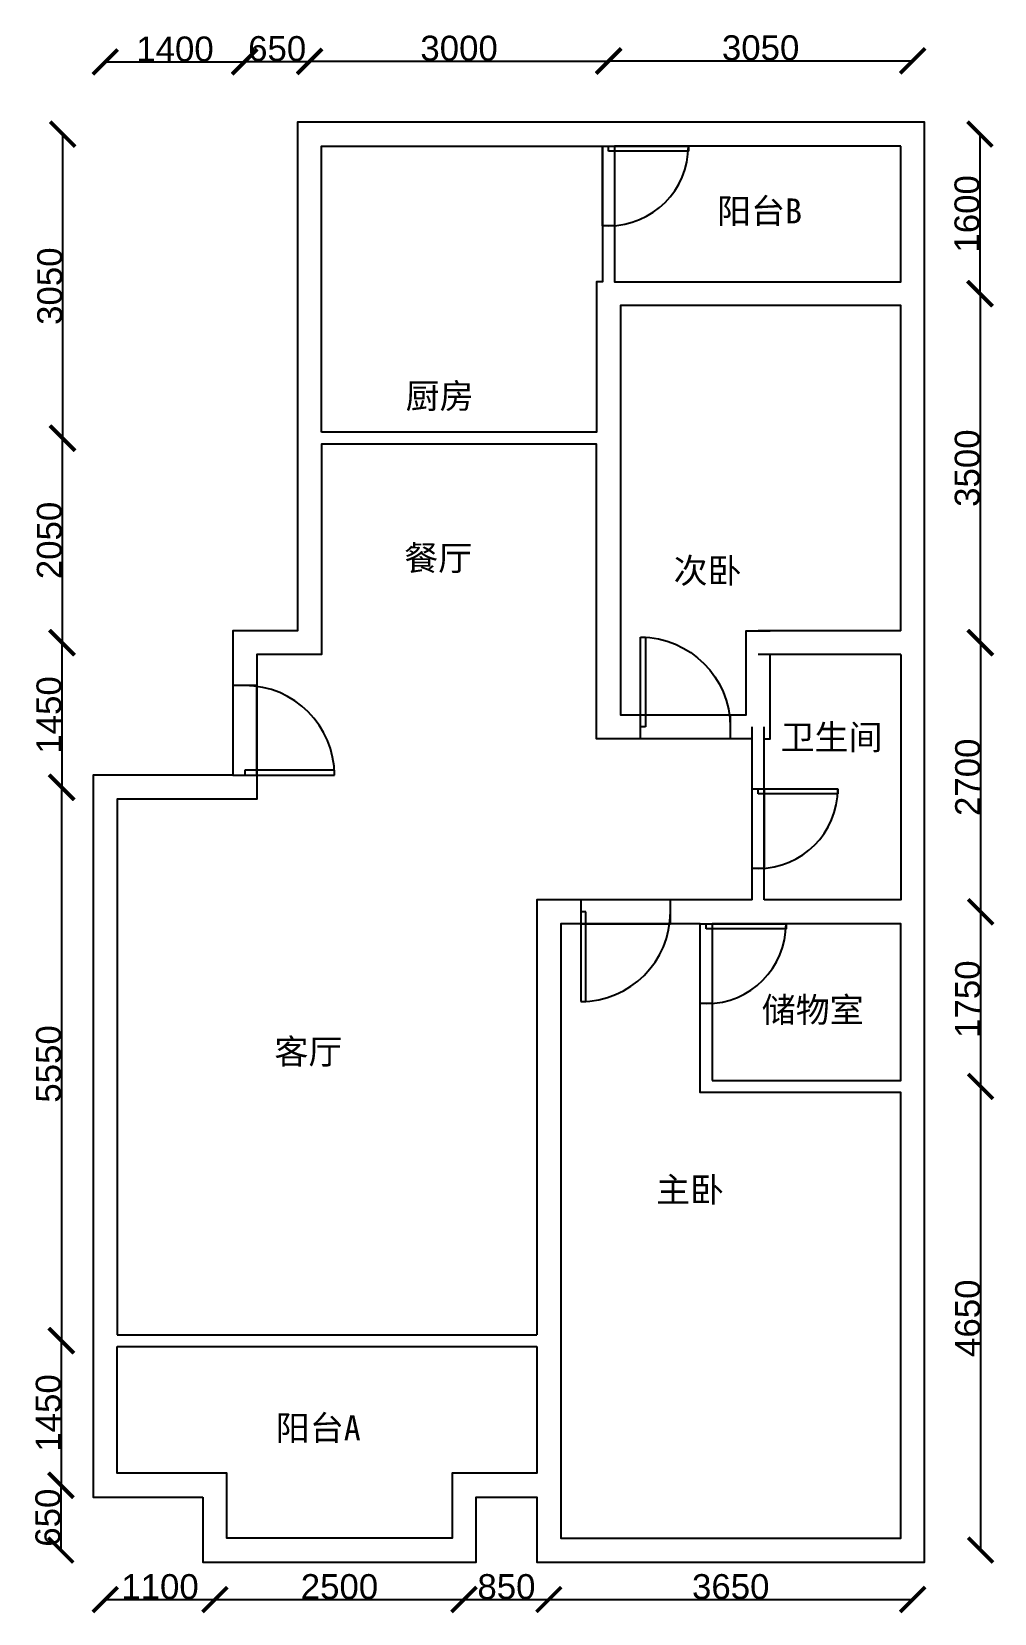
# Model space of a CAD drawing. Header units: millimetres. Extents: x -17843 to 96660, y -635 to 15967.
# Drawn here: x -17843 to -8185, y -635 to 15228 of the extents above; entities that cross this region are included whole.
import ezdxf

# ---------------------------------------------------------------- set-up
doc = ezdxf.new("R2010")
doc.units = ezdxf.units.MM
doc.header["$LTSCALE"] = 50
for name, color, linetype in [('建筑120', 7, 'Continuous'), ('建筑240', 7, 'Continuous'), ('标注', 7, 'Continuous'), ('门', 7, 'Continuous')]:
    doc.layers.add(name, color=color, linetype=linetype)
doc.styles.get("Standard").update_dxf_attribs({"font": 'arial.ttf'})
doc.dimstyles.new('ISO-25', dxfattribs={"dimtxt": 2.5, "dimasz": 250, "dimexe": 1.25, "dimexo": 0.625, "dimtad": 1, "dimtxsty": 'Standard', "dimblk": 'ARCHTICK', "dimcen": 2.5, "dimadec": 0, "dimazin": 0, "dimtfac": 1, "dimtmove": 0, "dimatfit": 3, "dimfxl": 1, "dimarcsym": 0})

# ---------------------------------------------------------------- blocks, each defined once
blk = doc.blocks.new('_ArchTick')
at = {"color": 0, "linetype": 'ByBlock', "const_width": 0.15}
blk.add_lwpolyline([(-0.5, -0.5), (0.5, 0.5)], dxfattribs=at)
blk = doc.blocks.new('*D33')
at = {"layer": 'Defpoints', "color": 0, "lineweight": 100, "transparency": 16777216}
for p in [(-17532, 14200), (-17532, 11150), (-17532, 11150)]:
    blk.add_point(p, dxfattribs=at)
at = {"layer": '标注', "color": 0, "lineweight": -2, "transparency": 16777216}
for p, q in [((-17532, 14200), (-17532, 11150)), ((-17531, 14200), (-17531, 14200)), ((-17531, 11150), (-17531, 11150))]:
    blk.add_line(p, q, dxfattribs=at)
at = {"layer": '标注', "color": 0, "lineweight": -2, "transparency": 16777216, "xscale": 250, "yscale": 250, "zscale": 250}
for p, rotation in [((-17532, 14200), 90), ((-17532, 11150), 270)]:
    blk.add_blockref('_ArchTick', p, dxfattribs=dict(at, rotation=rotation))
at = {"layer": '标注', "color": 0, "transparency": 16777216, "insert": (-17660, 12675), "char_height": 250, "attachment_point": 5, "rotation": 90}
blk.add_mtext('3050', dxfattribs=at)
blk = doc.blocks.new('*D34')
at = {"layer": 'Defpoints', "color": 0, "lineweight": 100, "transparency": 16777216}
for p in [(-17532, 11150), (-17536, 9100), (-17536, 9100)]:
    blk.add_point(p, dxfattribs=at)
at = {"layer": '标注', "color": 0, "lineweight": -2, "transparency": 16777216}
for p, q in [((-17533, 11150), (-17537, 11150)), ((-17536, 11150), (-17536, 9100)), ((-17536, 9100), (-17537, 9100))]:
    blk.add_line(p, q, dxfattribs=at)
at = {"layer": '标注', "color": 0, "lineweight": -2, "transparency": 16777216, "xscale": 250, "yscale": 250, "zscale": 250}
for p, rotation in [((-17536, 11150), 90), ((-17536, 9100), 270)]:
    blk.add_blockref('_ArchTick', p, dxfattribs=dict(at, rotation=rotation))
at = {"layer": '标注', "color": 0, "transparency": 16777216, "insert": (-17664, 10125), "char_height": 250, "attachment_point": 5, "rotation": 90}
blk.add_mtext('2050', dxfattribs=at)
blk = doc.blocks.new('*D35')
at = {"layer": 'Defpoints', "color": 0, "lineweight": 100, "transparency": 16777216}
for p in [(-17536, 9100), (-17543, 7650), (-17540, 7650)]:
    blk.add_point(p, dxfattribs=at)
at = {"layer": '标注', "color": 0, "lineweight": -2, "transparency": 16777216}
for p, q in [((-17536, 9100), (-17541, 9100)), ((-17540, 9100), (-17540, 7650)), ((-17543, 7650), (-17538, 7650))]:
    blk.add_line(p, q, dxfattribs=at)
at = {"layer": '标注', "color": 0, "lineweight": -2, "transparency": 16777216, "xscale": 250, "yscale": 250, "zscale": 250}
for p, rotation in [((-17540, 9100), 90), ((-17540, 7650), 270)]:
    blk.add_blockref('_ArchTick', p, dxfattribs=dict(at, rotation=rotation))
at = {"layer": '标注', "color": 0, "transparency": 16777216, "insert": (-17668, 8375), "char_height": 250, "attachment_point": 5, "rotation": 90}
blk.add_mtext('1450', dxfattribs=at)
blk = doc.blocks.new('*D36')
at = {"layer": 'Defpoints', "color": 0, "lineweight": 100, "transparency": 16777216}
for p in [(-17543, 7650), (-17543, 2100), (-17543, 2100)]:
    blk.add_point(p, dxfattribs=at)
at = {"layer": '标注', "color": 0, "lineweight": -2, "transparency": 16777216}
for p, q in [((-17544, 7650), (-17545, 7650)), ((-17543, 7650), (-17543, 2100)), ((-17544, 2100), (-17545, 2100))]:
    blk.add_line(p, q, dxfattribs=at)
at = {"layer": '标注', "color": 0, "lineweight": -2, "transparency": 16777216, "xscale": 250, "yscale": 250, "zscale": 250}
for p, rotation in [((-17543, 7650), 90), ((-17543, 2100), 270)]:
    blk.add_blockref('_ArchTick', p, dxfattribs=dict(at, rotation=rotation))
at = {"layer": '标注', "color": 0, "transparency": 16777216, "insert": (-17672, 4875), "char_height": 250, "attachment_point": 5, "rotation": 90}
blk.add_mtext('5550', dxfattribs=at)
blk = doc.blocks.new('*D37')
at = {"layer": 'Defpoints', "color": 0, "lineweight": 100, "transparency": 16777216}
for p in [(-17547, 2100), (-17547, 650), (-17547, 650)]:
    blk.add_point(p, dxfattribs=at)
at = {"layer": '标注', "color": 0, "lineweight": -2, "transparency": 16777216}
for p, q in [((-17548, 2100), (-17548, 2100)), ((-17547, 2100), (-17547, 650)), ((-17548, 650), (-17548, 650))]:
    blk.add_line(p, q, dxfattribs=at)
at = {"layer": '标注', "color": 0, "lineweight": -2, "transparency": 16777216, "xscale": 250, "yscale": 250, "zscale": 250}
for p, rotation in [((-17547, 2100), 90), ((-17547, 650), 270)]:
    blk.add_blockref('_ArchTick', p, dxfattribs=dict(at, rotation=rotation))
at = {"layer": '标注', "color": 0, "transparency": 16777216, "insert": (-17675, 1375), "char_height": 250, "attachment_point": 5, "rotation": 90}
blk.add_mtext('1450', dxfattribs=at)
blk = doc.blocks.new('*D38')
at = {"layer": 'Defpoints', "color": 0, "lineweight": 100, "transparency": 16777216}
for p in [(-17551, 650), (-17551, 0), (-17551, 0)]:
    blk.add_point(p, dxfattribs=at)
at = {"layer": '标注', "color": 0, "lineweight": -2, "transparency": 16777216}
for p, q in [((-17551, 650), (-17552, 650)), ((-17551, 650), (-17551, 0)), ((-17551, 0), (-17552, 0))]:
    blk.add_line(p, q, dxfattribs=at)
at = {"layer": '标注', "color": 0, "lineweight": -2, "transparency": 16777216, "xscale": 250, "yscale": 250, "zscale": 250}
for p, rotation in [((-17551, 650), 90), ((-17551, 0), 270)]:
    blk.add_blockref('_ArchTick', p, dxfattribs=dict(at, rotation=rotation))
at = {"layer": '标注', "color": 0, "transparency": 16777216, "insert": (-17679, 325), "char_height": 250, "attachment_point": 5, "rotation": 90}
blk.add_mtext('650', dxfattribs=at)
blk = doc.blocks.new('*D39')
at = {"layer": 'Defpoints', "color": 0, "lineweight": 100, "transparency": 16777216}
for p in [(-17105, 14924), (-15705, 14924), (-15705, 14924)]:
    blk.add_point(p, dxfattribs=at)
at = {"layer": '标注', "color": 0, "lineweight": -2, "transparency": 16777216}
for p, q in [((-17105, 14925), (-17105, 14925)), ((-17105, 14924), (-15705, 14924)), ((-15705, 14925), (-15705, 14925))]:
    blk.add_line(p, q, dxfattribs=at)
at = {"layer": '标注', "color": 0, "lineweight": -2, "transparency": 16777216, "xscale": 250, "yscale": 250, "zscale": 250, "rotation": 180}
blk.add_blockref('_ArchTick', (-17105, 14924), dxfattribs=at)
at = {"layer": '标注', "color": 0, "lineweight": -2, "transparency": 16777216, "xscale": 250, "yscale": 250, "zscale": 250}
blk.add_blockref('_ArchTick', (-15705, 14924), dxfattribs=at)
at = {"layer": '标注', "color": 0, "transparency": 16777216, "insert": (-16405, 15052), "char_height": 250, "attachment_point": 5}
blk.add_mtext('1400', dxfattribs=at)
blk = doc.blocks.new('*D40')
at = {"layer": 'Defpoints', "color": 0, "lineweight": 100, "transparency": 16777216}
for p in [(-15705, 14928), (-15055, 14928), (-15055, 14928)]:
    blk.add_point(p, dxfattribs=at)
at = {"layer": '标注', "color": 0, "lineweight": -2, "transparency": 16777216}
for p, q in [((-15705, 14928), (-15705, 14929)), ((-15705, 14928), (-15055, 14928)), ((-15055, 14928), (-15055, 14929))]:
    blk.add_line(p, q, dxfattribs=at)
at = {"layer": '标注', "color": 0, "lineweight": -2, "transparency": 16777216, "xscale": 250, "yscale": 250, "zscale": 250, "rotation": 180}
blk.add_blockref('_ArchTick', (-15705, 14928), dxfattribs=at)
at = {"layer": '标注', "color": 0, "lineweight": -2, "transparency": 16777216, "xscale": 250, "yscale": 250, "zscale": 250}
blk.add_blockref('_ArchTick', (-15055, 14928), dxfattribs=at)
at = {"layer": '标注', "color": 0, "transparency": 16777216, "insert": (-15380, 15056), "char_height": 250, "attachment_point": 5}
blk.add_mtext('650', dxfattribs=at)
blk = doc.blocks.new('*D41')
at = {"layer": 'Defpoints', "color": 0, "lineweight": 100, "transparency": 16777216}
for p in [(-15055, 14933), (-12055, 14931), (-12055, 14931)]:
    blk.add_point(p, dxfattribs=at)
at = {"layer": '标注', "color": 0, "lineweight": -2, "transparency": 16777216}
for p, q in [((-15055, 14932), (-15055, 14930)), ((-15055, 14931), (-12055, 14931)), ((-12055, 14932), (-12055, 14933))]:
    blk.add_line(p, q, dxfattribs=at)
at = {"layer": '标注', "color": 0, "lineweight": -2, "transparency": 16777216, "xscale": 250, "yscale": 250, "zscale": 250, "rotation": 180}
blk.add_blockref('_ArchTick', (-15055, 14931), dxfattribs=at)
at = {"layer": '标注', "color": 0, "lineweight": -2, "transparency": 16777216, "xscale": 250, "yscale": 250, "zscale": 250}
blk.add_blockref('_ArchTick', (-12055, 14931), dxfattribs=at)
at = {"layer": '标注', "color": 0, "transparency": 16777216, "insert": (-13555, 15060), "char_height": 250, "attachment_point": 5}
blk.add_mtext('3000', dxfattribs=at)
blk = doc.blocks.new('*D42')
at = {"layer": 'Defpoints', "color": 0, "lineweight": 100, "transparency": 16777216}
for p in [(-12055, 14935), (-9005, 14935), (-9005, 14935)]:
    blk.add_point(p, dxfattribs=at)
at = {"layer": '标注', "color": 0, "lineweight": -2, "transparency": 16777216}
for p, q in [((-12055, 14936), (-12055, 14936)), ((-12055, 14935), (-9005, 14935)), ((-9005, 14936), (-9005, 14936))]:
    blk.add_line(p, q, dxfattribs=at)
at = {"layer": '标注', "color": 0, "lineweight": -2, "transparency": 16777216, "xscale": 250, "yscale": 250, "zscale": 250, "rotation": 180}
blk.add_blockref('_ArchTick', (-12055, 14935), dxfattribs=at)
at = {"layer": '标注', "color": 0, "lineweight": -2, "transparency": 16777216, "xscale": 250, "yscale": 250, "zscale": 250}
blk.add_blockref('_ArchTick', (-9005, 14935), dxfattribs=at)
at = {"layer": '标注', "color": 0, "transparency": 16777216, "insert": (-10530, 15064), "char_height": 250, "attachment_point": 5}
blk.add_mtext('3050', dxfattribs=at)
blk = doc.blocks.new('*D43')
at = {"layer": 'Defpoints', "color": 0, "lineweight": 100, "transparency": 16777216}
for p in [(-8331, 14200), (-8331, 12600), (-8331, 12600)]:
    blk.add_point(p, dxfattribs=at)
at = {"layer": '标注', "color": 0, "lineweight": -2, "transparency": 16777216}
for p, q in [((-8331, 14200), (-8331, 12600)), ((-8330, 14200), (-8330, 14200)), ((-8330, 12600), (-8330, 12600))]:
    blk.add_line(p, q, dxfattribs=at)
at = {"layer": '标注', "color": 0, "lineweight": -2, "transparency": 16777216, "xscale": 250, "yscale": 250, "zscale": 250}
for p, rotation in [((-8331, 14200), 90), ((-8331, 12600), 270)]:
    blk.add_blockref('_ArchTick', p, dxfattribs=dict(at, rotation=rotation))
at = {"layer": '标注', "color": 0, "transparency": 16777216, "insert": (-8459, 13400), "char_height": 250, "attachment_point": 5, "rotation": 90}
blk.add_mtext('1600', dxfattribs=at)
blk = doc.blocks.new('*D44')
at = {"layer": 'Defpoints', "color": 0, "lineweight": 100, "transparency": 16777216}
for p in [(-8331, 12600), (-8327, 9100), (-8327, 9100)]:
    blk.add_point(p, dxfattribs=at)
at = {"layer": '标注', "color": 0, "lineweight": -2, "transparency": 16777216}
for p, q in [((-8330, 12600), (-8326, 12600)), ((-8327, 12600), (-8327, 9100)), ((-8327, 9100), (-8326, 9100))]:
    blk.add_line(p, q, dxfattribs=at)
at = {"layer": '标注', "color": 0, "lineweight": -2, "transparency": 16777216, "xscale": 250, "yscale": 250, "zscale": 250}
for p, rotation in [((-8327, 12600), 90), ((-8327, 9100), 270)]:
    blk.add_blockref('_ArchTick', p, dxfattribs=dict(at, rotation=rotation))
at = {"layer": '标注', "color": 0, "transparency": 16777216, "insert": (-8456, 10850), "char_height": 250, "attachment_point": 5, "rotation": 90}
blk.add_mtext('3500', dxfattribs=at)
blk = doc.blocks.new('*D45')
at = {"layer": 'Defpoints', "color": 0, "lineweight": 100, "transparency": 16777216}
for p in [(-8323, 9100), (-8323, 6400), (-8323, 6400)]:
    blk.add_point(p, dxfattribs=at)
at = {"layer": '标注', "color": 0, "lineweight": -2, "transparency": 16777216}
for p, q in [((-8323, 9100), (-8322, 9100)), ((-8323, 9100), (-8323, 6400)), ((-8323, 6400), (-8322, 6400))]:
    blk.add_line(p, q, dxfattribs=at)
at = {"layer": '标注', "color": 0, "lineweight": -2, "transparency": 16777216, "xscale": 250, "yscale": 250, "zscale": 250}
for p, rotation in [((-8323, 9100), 90), ((-8323, 6400), 270)]:
    blk.add_blockref('_ArchTick', p, dxfattribs=dict(at, rotation=rotation))
at = {"layer": '标注', "color": 0, "transparency": 16777216, "insert": (-8452, 7750), "char_height": 250, "attachment_point": 5, "rotation": 90}
blk.add_mtext('2700', dxfattribs=at)
blk = doc.blocks.new('*D46')
at = {"layer": 'Defpoints', "color": 0, "lineweight": 100, "transparency": 16777216}
for p in [(-8323, 6400), (-8323, 4650), (-8323, 4650)]:
    blk.add_point(p, dxfattribs=at)
at = {"layer": '标注', "color": 0, "lineweight": -2, "transparency": 16777216}
for p, q in [((-8323, 6400), (-8322, 6400)), ((-8323, 6400), (-8323, 4650)), ((-8323, 4650), (-8322, 4650))]:
    blk.add_line(p, q, dxfattribs=at)
at = {"layer": '标注', "color": 0, "lineweight": -2, "transparency": 16777216, "xscale": 250, "yscale": 250, "zscale": 250}
for p, rotation in [((-8323, 6400), 90), ((-8323, 4650), 270)]:
    blk.add_blockref('_ArchTick', p, dxfattribs=dict(at, rotation=rotation))
at = {"layer": '标注', "color": 0, "transparency": 16777216, "insert": (-8452, 5525), "char_height": 250, "attachment_point": 5, "rotation": 90}
blk.add_mtext('1750', dxfattribs=at)
blk = doc.blocks.new('*D47')
at = {"layer": 'Defpoints', "color": 0, "lineweight": 100, "transparency": 16777216}
for p in [(-8323, 4650), (-8323, 0), (-8323, 0)]:
    blk.add_point(p, dxfattribs=at)
at = {"layer": '标注', "color": 0, "lineweight": -2, "transparency": 16777216}
for p, q in [((-8323, 4650), (-8322, 4650)), ((-8323, 4650), (-8323, 0)), ((-8323, 0), (-8322, 0))]:
    blk.add_line(p, q, dxfattribs=at)
at = {"layer": '标注', "color": 0, "lineweight": -2, "transparency": 16777216, "xscale": 250, "yscale": 250, "zscale": 250}
for p, rotation in [((-8323, 4650), 90), ((-8323, 0), 270)]:
    blk.add_blockref('_ArchTick', p, dxfattribs=dict(at, rotation=rotation))
at = {"layer": '标注', "color": 0, "transparency": 16777216, "insert": (-8452, 2325), "char_height": 250, "attachment_point": 5, "rotation": 90}
blk.add_mtext('4650', dxfattribs=at)
blk = doc.blocks.new('*D48')
at = {"layer": 'Defpoints', "color": 0, "lineweight": 100, "transparency": 16777216}
for p in [(-17105, -496), (-16005, -496), (-16005, -496)]:
    blk.add_point(p, dxfattribs=at)
at = {"layer": '标注', "color": 0, "lineweight": -2, "transparency": 16777216}
for p, q in [((-17105, -496), (-17105, -495)), ((-17105, -496), (-16005, -496)), ((-16005, -496), (-16005, -495))]:
    blk.add_line(p, q, dxfattribs=at)
at = {"layer": '标注', "color": 0, "lineweight": -2, "transparency": 16777216, "xscale": 250, "yscale": 250, "zscale": 250, "rotation": 180}
blk.add_blockref('_ArchTick', (-17105, -496), dxfattribs=at)
at = {"layer": '标注', "color": 0, "lineweight": -2, "transparency": 16777216, "xscale": 250, "yscale": 250, "zscale": 250}
blk.add_blockref('_ArchTick', (-16005, -496), dxfattribs=at)
at = {"layer": '标注', "color": 0, "transparency": 16777216, "insert": (-16555, -368), "char_height": 250, "attachment_point": 5}
blk.add_mtext('1100', dxfattribs=at)
blk = doc.blocks.new('*D49')
at = {"layer": 'Defpoints', "color": 0, "lineweight": 100, "transparency": 16777216}
for p in [(-16005, -496), (-13505, -496), (-13505, -496)]:
    blk.add_point(p, dxfattribs=at)
at = {"layer": '标注', "color": 0, "lineweight": -2, "transparency": 16777216}
for p, q in [((-16005, -496), (-16005, -495)), ((-16005, -496), (-13505, -496)), ((-13505, -496), (-13505, -495))]:
    blk.add_line(p, q, dxfattribs=at)
at = {"layer": '标注', "color": 0, "lineweight": -2, "transparency": 16777216, "xscale": 250, "yscale": 250, "zscale": 250, "rotation": 180}
blk.add_blockref('_ArchTick', (-16005, -496), dxfattribs=at)
at = {"layer": '标注', "color": 0, "lineweight": -2, "transparency": 16777216, "xscale": 250, "yscale": 250, "zscale": 250}
blk.add_blockref('_ArchTick', (-13505, -496), dxfattribs=at)
at = {"layer": '标注', "color": 0, "transparency": 16777216, "insert": (-14755, -368), "char_height": 250, "attachment_point": 5}
blk.add_mtext('2500', dxfattribs=at)
blk = doc.blocks.new('*D50')
at = {"layer": 'Defpoints', "color": 0, "lineweight": 100, "transparency": 16777216}
for p in [(-13505, -496), (-12655, -496), (-12655, -496)]:
    blk.add_point(p, dxfattribs=at)
at = {"layer": '标注', "color": 0, "lineweight": -2, "transparency": 16777216}
for p, q in [((-13505, -496), (-13505, -495)), ((-13505, -496), (-12655, -496)), ((-12655, -496), (-12655, -495))]:
    blk.add_line(p, q, dxfattribs=at)
at = {"layer": '标注', "color": 0, "lineweight": -2, "transparency": 16777216, "xscale": 250, "yscale": 250, "zscale": 250, "rotation": 180}
blk.add_blockref('_ArchTick', (-13505, -496), dxfattribs=at)
at = {"layer": '标注', "color": 0, "lineweight": -2, "transparency": 16777216, "xscale": 250, "yscale": 250, "zscale": 250}
blk.add_blockref('_ArchTick', (-12655, -496), dxfattribs=at)
at = {"layer": '标注', "color": 0, "transparency": 16777216, "insert": (-13080, -368), "char_height": 250, "attachment_point": 5}
blk.add_mtext('850', dxfattribs=at)
blk = doc.blocks.new('*D51')
at = {"layer": 'Defpoints', "color": 0, "lineweight": 100, "transparency": 16777216}
for p in [(-12655, -496), (-9005, -496), (-9005, -496)]:
    blk.add_point(p, dxfattribs=at)
at = {"layer": '标注', "color": 0, "lineweight": -2, "transparency": 16777216}
for p, q in [((-12655, -496), (-12655, -495)), ((-12655, -496), (-9005, -496)), ((-9005, -496), (-9005, -495))]:
    blk.add_line(p, q, dxfattribs=at)
at = {"layer": '标注', "color": 0, "lineweight": -2, "transparency": 16777216, "xscale": 250, "yscale": 250, "zscale": 250, "rotation": 180}
blk.add_blockref('_ArchTick', (-12655, -496), dxfattribs=at)
at = {"layer": '标注', "color": 0, "lineweight": -2, "transparency": 16777216, "xscale": 250, "yscale": 250, "zscale": 250}
blk.add_blockref('_ArchTick', (-9005, -496), dxfattribs=at)
at = {"layer": '标注', "color": 0, "transparency": 16777216, "insert": (-10830, -368), "char_height": 250, "attachment_point": 5}
blk.add_mtext('3650', dxfattribs=at)
blk = doc.blocks.new('门240')
at = {"layer": '建筑120'}
for p, q in [((240, 900), (0, 900)), ((0, 900), (0, 0)), ((240, 0), (240, 900)), ((0, 0), (240, 0)), ((1020, 50), (120, 50)), ((120, 50), (120, 0)), ((120, 0), (1020, 0)), ((1020, 0), (1020, 50))]:
    blk.add_line(p, q, dxfattribs=at)
blk.add_arc((120, 0), 900, 0, 90, dxfattribs=at)
blk = doc.blocks.new('门120')
at = {"layer": '建筑120'}
for p, q in [((0, 0), (120, 0)), ((0, -800), (0, 0)), ((60, 0), (860, 0)), ((60, -50), (60, 0)), ((120, 0), (120, -800)), ((860, -50), (60, -50)), ((860, 0), (860, -50)), ((120, -800), (0, -800))]:
    blk.add_line(p, q, dxfattribs=at)
blk.add_arc((60, 0), 800, 270, 0, dxfattribs=at)

msp = doc.modelspace()

# ---------------------------------------------------------------- linework, layer by layer
at = {"layer": '建筑120'}
for p, q in [((-10615, 6520), (-10615, 8255)), ((-10495, 6520), (-10495, 8255)), ((-16985, 2160), (-12775, 2160)), ((-16985, 2040), (-12775, 2040))]:
    msp.add_line(p, q, dxfattribs=at)
for points in [[(-14935, 11210), (-14935, 14080), (-12115, 14080), (-12115, 12720), (-12175, 12720), (-12175, 11210)], [(-9125, 14080), (-11995, 14080), (-11995, 12720), (-9125, 12720)]]:
    msp.add_lwpolyline(points, close=True, dxfattribs=at)
at = {"layer": '建筑240'}
for p, q in [((-9125, 9220), (-10555, 9220)), ((-9125, 8980), (-10555, 8980))]:
    msp.add_line(p, q, dxfattribs=at)
for points in [[(-16125, 530), (-16125, -120), (-13385, -120), (-13385, 530), (-12775, 530), (-12775, -120), (-8885, -120), (-8885, 4650), (-8885, 6400), (-8885, 9100), (-8885, 12600), (-8885, 14320), (-12055, 14320), (-15175, 14320), (-15175, 11150), (-15175, 9220), (-15825, 9220), (-15825, 7770), (-17225, 7770), (-17225, 2100), (-17225, 650), (-17225, 530), (-16985, 530)], [(-11135, 6280), (-12535, 6280), (-12535, 770), (-12535, 120), (-9125, 120), (-9125, 4590), (-11135, 4590)], [(-11015, 4710), (-9125, 4710), (-9125, 6280), (-11015, 6280)]]:
    msp.add_lwpolyline(points, close=True, dxfattribs=at)
for points in [[(-9125, 9220), (-9125, 12480), (-11935, 12480), (-11935, 9220), (-11935, 8980), (-11935, 8375), (-10675, 8375), (-10675, 9220), (-10435, 9220)], [(-10615, 8135), (-11935, 8135), (-12175, 8135), (-12175, 8375), (-12175, 8980), (-12175, 9220), (-12175, 11090), (-14935, 11090), (-14935, 8980), (-15585, 8980), (-15585, 7530), (-16985, 7530), (-16985, 2160)], [(-10495, 8135), (-10435, 8135), (-10435, 8980)], [(-9125, 8980), (-9125, 6520), (-10495, 6520)], [(-10615, 6520), (-12775, 6520), (-12775, 2160)], [(-12775, 2040), (-12775, 770), (-13625, 770), (-13625, 120), (-15885, 120), (-15885, 770), (-16985, 770), (-16985, 2040)]]:
    msp.add_lwpolyline(points, dxfattribs=at)

# ---------------------------------------------------------------- block references
at = {"layer": '门'}
for name, p in [('门120', (-12115, 14080)), ('门240', (-15825, 7770)), ('门120', (-10615, 7635)), ('门120', (-11135, 6280))]:
    msp.add_blockref(name, p, dxfattribs=at)
at = {"layer": '门', "xscale": -1, "rotation": 270}
msp.add_blockref('门240', (-11735, 8135), dxfattribs=at)
at = {"layer": '门', "rotation": 270}
msp.add_blockref('门240', (-12335, 6520), dxfattribs=at)

# ---------------------------------------------------------------- texts
at = {"layer": '门', "char_height": 250, "attachment_point": 1}
for s, insert in [('{\\fSimSun|b0|i0|c134|p2;阳台B}', (-10967.002, 13554.478)), ('{\\fSimSun|b0|i0|c134|p2;厨房}', (-14091.161, 11698.897)), ('{\\fSimSun|b0|i0|c134|p2;餐厅}', (-14105.739, 10074.108)), ('{\\fSimSun|b0|i0|c134|p2;次卧}', (-11403.479, 9947.352)), ('{\\fSimSun|b0|i0|c134|p2;卫生间}', (-10330.107, 8276.701)), ('{\\fSimSun|b0|i0|c134|p2;储物室}', (-10518.813, 5542.314)), ('{\\fSimSun|b0|i0|c134|p2;客厅}', (-15407.36, 5124.332)), ('{\\fSimSun|b0|i0|c134|p2;主卧}', (-11579.535, 3739.042)), ('{\\fSimSun|b0|i0|c134|p2;阳台A}', (-15393.623, 1349.707))]:
    msp.add_mtext_dynamic_manual_height_columns(s, width=1138.67213, gutter_width=12.5, heights=[0], dxfattribs=dict(at, insert=insert))

# ---------------------------------------------------------------- dimensions: what is measured, and where the dimension line sits
at = {"layer": '标注'}
for base, p1, p2, override, picture, middle in [((-15705, 14923.961), (-17105, 14923.961), (-15705, 14923.961), {"dimtxt": 250}, '*D39', (-16405, 15052.229)), ((-15055, 14927.711), (-15705, 14927.711), (-15055, 14927.711), {"dimtxt": 250}, '*D40', (-15380, 15055.979)), ((-12055, 14931.461), (-15055, 14932.711), (-12055, 14931.461), {"dimtxt": 250}, '*D41', (-13555, 15059.815)), ((-9005, 14935.211), (-12055, 14935.211), (-9005, 14935.211), {"dimtxt": 250}, '*D42', (-10530, 15063.565)), ((-16005, -496.397), (-17105, -496.397), (-16005, -496.397), {"dimtxt": 250}, '*D48', (-16555, -368.129)), ((-13505, -496.397), (-16005, -496.397), (-13505, -496.397), {"dimtxt": 250, "dimtmove": 1}, '*D49', (-14755, -368.129)), ((-12655, -496.397), (-13505, -496.397), (-12655, -496.397), {"dimtxt": 250, "dimtmove": 1}, '*D50', (-13080, -368.129)), ((-9005, -496.397), (-12655, -496.397), (-9005, -496.397), {"dimtxt": 250, "dimtmove": 1}, '*D51', (-10830, -368.043))]:
    dim = msp.add_linear_dim(base=base, p1=p1, p2=p2, dimstyle='ISO-25', override=override, dxfattribs=at)
    dim.commit()
    dim.dimension.update_dxf_attribs({"geometry": picture, "text_midpoint": middle})
dim = msp.add_linear_dim(base=(-17532.055, 11150), p1=(-17532.055, 14200), p2=(-17532.055, 11150), angle=90, dimstyle='ISO-25', override={"dimtxt": 250}, dxfattribs=at)
dim.commit()
dim.dimension.update_dxf_attribs({"geometry": '*D33', "text_midpoint": (-17532.055, 12675), "dimtype": 160})
for base, p1, p2, override, picture, middle in [((-8330.953, 12600), (-8330.953, 14200), (-8330.953, 12600), {"dimtxt": 250}, '*D43', (-8459.221, 13400)), ((-8327.203, 9100), (-8330.953, 12600), (-8327.203, 9100), {"dimtxt": 250}, '*D44', (-8455.556, 10850)), ((-17535.805, 9100), (-17532.055, 11150), (-17535.805, 9100), {"dimtxt": 250}, '*D34', (-17664.073, 10125)), ((-17539.555, 7650), (-17535.805, 9100), (-17543.305, 7650), {"dimtxt": 250}, '*D35', (-17667.823, 8375)), ((-8323.453, 6400), (-8323.453, 9100), (-8323.453, 6400), {"dimtxt": 250}, '*D45', (-8451.721, 7750)), ((-17543.305, 2100), (-17543.305, 7650), (-17543.305, 2100), {"dimtxt": 250}, '*D36', (-17671.573, 4875)), ((-8323.453, 4650), (-8323.453, 6400), (-8323.453, 4650), {"dimtxt": 250, "dimtmove": 1}, '*D46', (-8451.721, 5525)), ((-8323.453, 0), (-8323.453, 4650), (-8323.453, 0), {"dimtxt": 250, "dimtmove": 1}, '*D47', (-8451.721, 2325)), ((-17547.055, 650), (-17547.055, 2100), (-17547.055, 650), {"dimtxt": 250}, '*D37', (-17675.323, 1375)), ((-17550.805, 0), (-17550.805, 650), (-17550.805, 0), {"dimtxt": 250}, '*D38', (-17679.073, 325))]:
    dim = msp.add_linear_dim(base=base, p1=p1, p2=p2, angle=90, dimstyle='ISO-25', override=override, dxfattribs=at)
    dim.commit()
    dim.dimension.update_dxf_attribs({"geometry": picture, "text_midpoint": middle})

doc.saveas('drawing.dxf')
